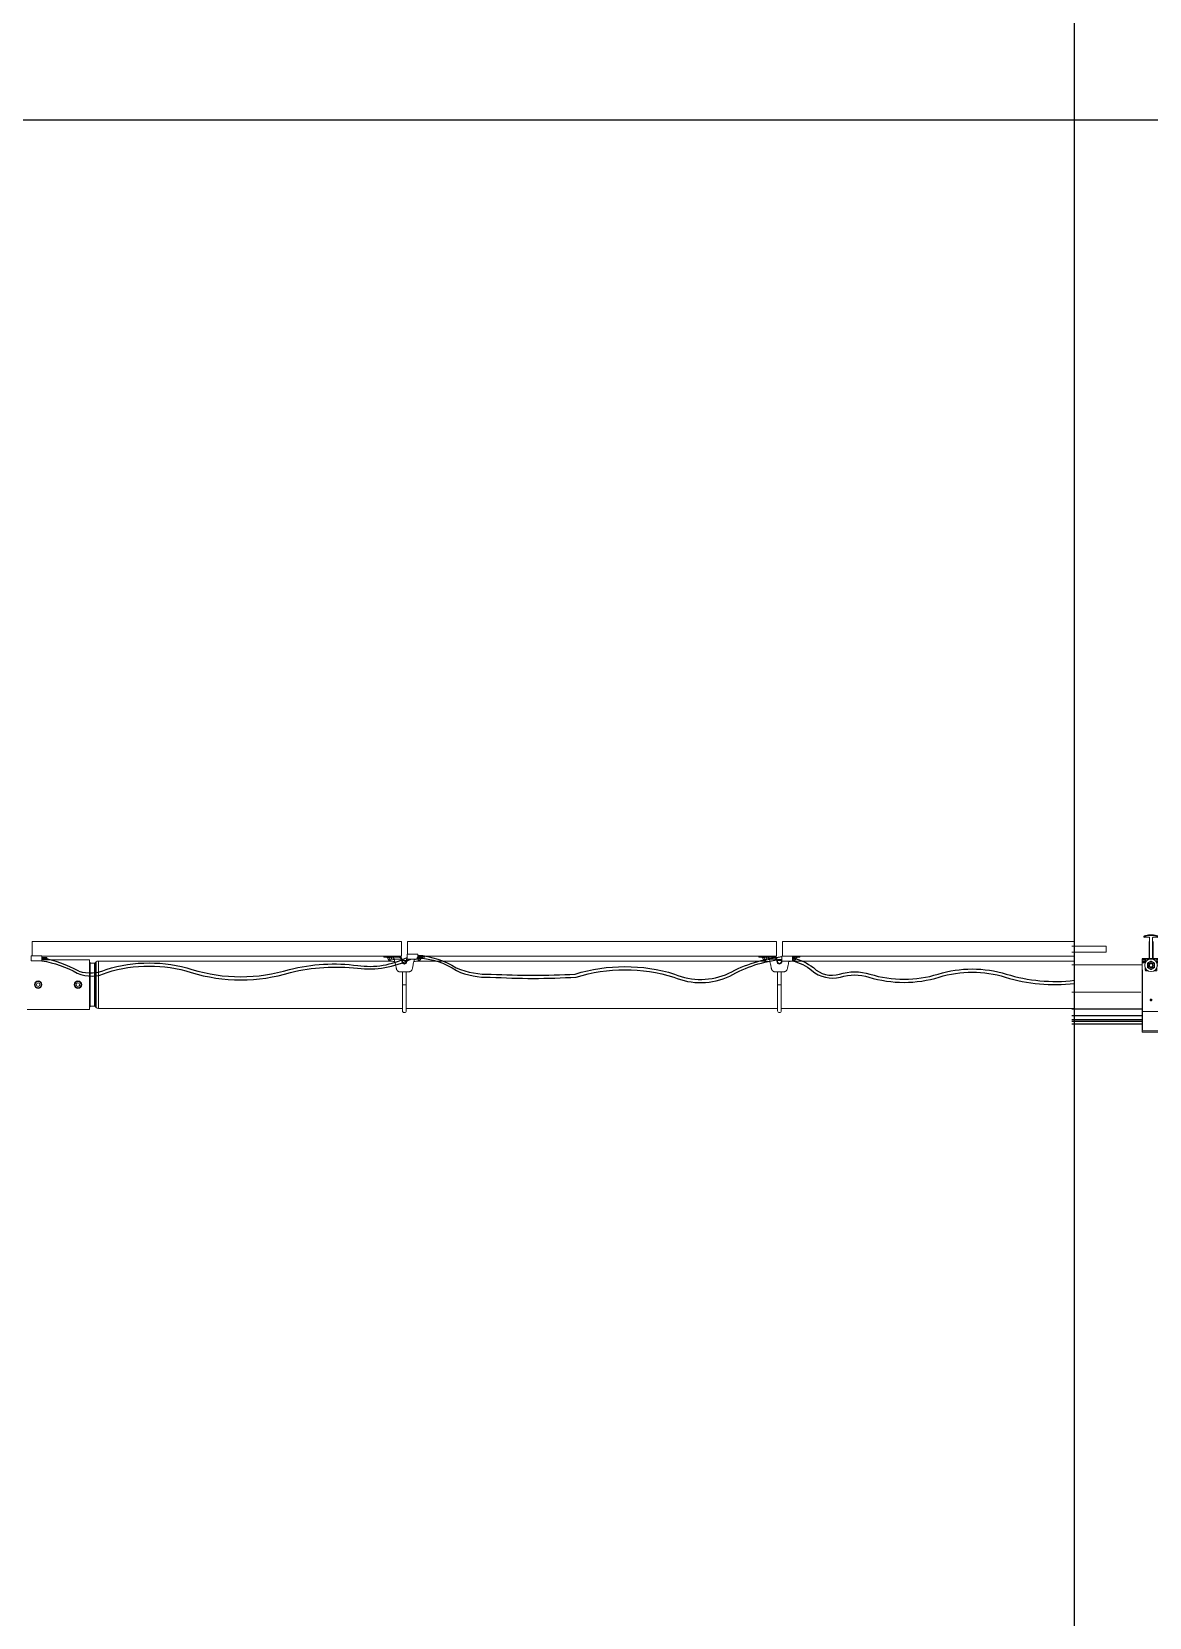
# Model space of a CAD drawing. Header units: feet. Extents: x 0.3 to 98.5, y -18.6 to 31.5.
# Drawn here: x 61.9 to 67.08, y -8.19 to -0.84 of the extents above; entities that cross this region are included whole.
import ezdxf

# ---------------------------------------------------------------- set-up
doc = ezdxf.new("R2010")
doc.units = ezdxf.units.FT
doc.header["$MEASUREMENT"] = 0
for name, color, linetype in [('ATI CENTER SUPPORT', 7, 'Continuous'), ('DC FEEEDERS', 1, 'Continuous'), ('DC STRING CABLES', 30, 'Continuous'), ('E-DETL', 1, 'Continuous'), ('S-TRACKER TABLE', 252, 'Continuous'), ('STRINGS', 30, 'Continuous')]:
    doc.layers.add(name, color=color, linetype=linetype)
doc.layers.add('G-NPLT', color=67, linetype='Continuous', plot=False)

# ---------------------------------------------------------------- blocks, each defined once
blk = doc.blocks.new('CLAMP')
at = {"color": 3, "linetype": 'Continuous', "lineweight": 15}
for p, q in [((-0.0144, 0.1299), (-0.0144, 0.1287)), ((-0.0048, 0.1326), (-0.0142, 0.1302)), ((-0.0048, 0.1315), (-0.0142, 0.129)), ((-0.0142, 0.1302), (-0.0142, 0.129)), ((-0.0048, 0.1326), (-0.0048, 0.1315)), ((0.0048, 0.1326), (-0.0048, 0.1326)), ((0.0048, 0.1315), (-0.0048, 0.1315)), ((0.0048, 0.1326), (0.0048, 0.1315)), ((0.0142, 0.1302), (0.0048, 0.1326)), ((0.0142, 0.129), (0.0048, 0.1315)), ((0.0142, 0.1302), (0.0142, 0.129)), ((0.0144, 0.1299), (0.0144, 0.1287)), ((-0.0131, 0.1275), (-0.004, 0.1275)), ((-0.0032, 0.1267), (-0.0032, 0.091)), ((0.0032, 0.1242), (0.0032, 0.1267)), ((0.0032, 0.091), (0.0032, 0.1242)), ((0.004, 0.1275), (0.0131, 0.1275)), ((-0.0182, 0.0808), (-0.0182, 0.0839)), ((-0.0182, 0.0782), (-0.0182, 0.0808)), ((-0.0182, 0.0808), (-0.0117, 0.0808)), ((-0.0182, 0.0782), (-0.0182, 0.0778)), ((-0.0182, 0.0782), (-0.0117, 0.0782)), ((-0.0182, 0.0778), (-0.0182, 0.0758)), ((-0.0117, 0.0778), (-0.0182, 0.0778)), ((-0.0182, 0.0758), (-0.0182, -0.0236)), ((-0.0117, 0.0758), (-0.0182, 0.0758)), ((-0.0117, 0.0828), (-0.0117, 0.0821)), ((-0.0117, 0.0821), (-0.0117, 0.0755)), ((-0.0117, 0.0652), (-0.0117, 0.0605)), ((-0.0072, 0.0839), (-0.0102, 0.0837)), ((-0.0102, 0.0839), (-0.0102, 0.0837)), ((-0.0036, 0.0766), (-0.0072, 0.0745)), ((-0.0072, 0.0704), (-0.0072, 0.0745)), ((-0.0072, 0.0662), (-0.0072, 0.0704)), ((-0.0072, 0.0662), (-0.0036, 0.0642)), ((-0.0035, 0.0851), (-0.0049, 0.0851)), ((-0.0035, 0.0851), (-0.0049, 0.0851)), ((-0.0049, 0.0848), (-0.0041, 0.0848)), ((-0.0041, 0.0841), (-0.0049, 0.084)), ((-0.0041, 0.0848), (-0.0041, 0.0841)), ((-0.0032, 0.0921), (-0.0037, 0.0916)), ((-0.0037, 0.0916), (-0.0037, 0.0905)), ((-0.0037, 0.0916), (-0.0037, 0.0916)), ((-0.0032, 0.091), (-0.0037, 0.0905)), ((-0.0037, 0.0905), (-0.0032, 0.09)), ((0, 0.0787), (-0.0036, 0.0766)), ((-0.0032, 0.09), (-0.0032, 0.0851)), ((0.0036, 0.0766), (0, 0.0787)), ((0.0032, 0.0921), (0.0037, 0.0916)), ((0.0032, 0.091), (0.0037, 0.0905)), ((0.0037, 0.0905), (0.0032, 0.09)), ((0.0032, 0.0839), (0.0032, 0.09)), ((0.0072, 0.0745), (0.0036, 0.0766)), ((0.0036, 0.0642), (0.0072, 0.0662)), ((0.0037, 0.0916), (0.0037, 0.0905)), ((0.0037, 0.0916), (0.0037, 0.0916)), ((0.0102, 0.0837), (0.0072, 0.0839)), ((0.0072, 0.0704), (0.0072, 0.0745)), ((0.0072, 0.0662), (0.0072, 0.0704)), ((0.0102, 0.0839), (0.0102, 0.0837)), ((0.0117, 0.0828), (0.0117, 0.0821)), ((0.0117, 0.0755), (0.0117, 0.0821)), ((0.0117, 0.0808), (0.0182, 0.0808)), ((0.0117, 0.0782), (0.0182, 0.0782)), ((0.0182, 0.0778), (0.0117, 0.0778)), ((0.0182, 0.0758), (0.0117, 0.0758)), ((0.0117, 0.0605), (0.0117, 0.0652)), ((0.0182, 0.0808), (0.0182, 0.0839)), ((0.0182, 0.0782), (0.0182, 0.0808)), ((0.0182, 0.0782), (0.0182, 0.0778)), ((0.0182, 0.0778), (0.0182, 0.0758)), ((0.0182, 0.0758), (0.0182, -0.0236)), ((-0.0101, 0.0589), (-0.0056, 0.0589)), ((-0.0036, 0.0642), (0, 0.0621)), ((0, 0.0621), (0.0036, 0.0642)), ((0.0056, 0.0589), (0.0101, 0.0589)), ((0.0182, -0.0236), (-0.0182, -0.0236)), ((-0.0182, -0.0633), (-0.0182, -0.0236)), ((0.0182, -0.0633), (0.0182, -0.0236)), ((0.0182, -0.0633), (-0.0182, -0.0633)), ((-0.0182, -0.0657), (-0.0182, -0.0633)), ((0.0182, -0.0657), (0.0182, -0.0633)), ((0.0182, -0.0657), (-0.0182, -0.0657))]:
    blk.add_line(p, q, dxfattribs=at)
at = {"color": 3}
for p, q in [((-0.0182, 0.0839), (0.0182, 0.0839)), ((-0.0182, 0.0612), (-0.0182, -0.0612))]:
    blk.add_line(p, q, dxfattribs=at)
at = {"color": 3, "linetype": 'Continuous', "lineweight": 15}
for radius in [0.0128, 0.0048, 0.0036]:
    blk.add_circle((0, 0.0704), radius, dxfattribs=at)
at = {"color": 3}
blk.add_circle((0, 0), 0.00147, dxfattribs=at)
at = {"color": 3, "linetype": 'Continuous', "lineweight": 15}
for centre, radius, start, end in [((-0.0141, 0.1299), 0.0003, 104.672, 179.9818), ((0.0141, 0.1299), 0.0003, 0.0182, 75.328), ((-0.0141, 0.1287), 0.0003, 104.672, 179.9818), ((-0.0131, 0.1287), 0.00128, 180.0273, 270.0273), ((-0.004, 0.1267), 0.000799, 0.0273, 90.0273), ((0.004, 0.1267), 0.000799, 89.9727, 179.9727), ((0.0131, 0.1287), 0.00128, 269.9727, 359.9727), ((0.0141, 0.1287), 0.0003, 0.0182, 75.328), ((-0.0103, 0.0829), 0.00139, 133.1103, 183.5333), ((-0.0101, 0.0821), 0.0016, 93.3224, 179.9748), ((0, 0.0704), 0.00719, 120, 180), ((0, 0.0704), 0.00719, 180, 240), ((-0.0042, 0.0851), 0.00101, 273.3224, 359.9748), ((0, 0.0704), 0.00719, 60, 120), ((0, 0.0704), 0.00719, 0, 60), ((0, 0.0704), 0.00719, 300, 0), ((0.0101, 0.0821), 0.0016, 0.0252, 86.6776), ((0.0102, 0.0828), 0.00154, 359.0792, 44.4283), ((-0.0101, 0.0605), 0.0016, 180.0273, 270.0273), ((0, 0.0704), 0.00719, 240, 300), ((0.0101, 0.0605), 0.0016, 269.9727, 359.9727)]:
    blk.add_arc(centre, radius, start, end, dxfattribs=at)
blk.add_ellipse((-0.0042, 0.0859), major_axis=(0, 0.00107), ratio=0.942202, start_param=3.200091, end_param=4.712389, dxfattribs=at)
blk = doc.blocks.new('*U20')
at = {"color": 1}
blk.add_line((-0.5005, 0.0354), (-0.5005, 0), dxfattribs=at)
at = {"color": 2}
for p, q in [((-0.5, 0.0354), (-0.5, 0)), ((0.545, 0.0354), (0.545, 0))]:
    blk.add_line(p, q, dxfattribs=at)
at = {"color": 1, "extrusion": (1, 0, 0), "const_width": 1.9558, "elevation": -0.5005}
blk.add_lwpolyline([(0, 0), (0.0354, 0)], dxfattribs=at)
at = {"color": 2, "extrusion": (1, 0, 0), "const_width": 1.9558, "elevation": -0.5005}
blk.add_lwpolyline([(0, 0), (0.0354, 0)], dxfattribs=at)
at = {"color": 1, "extrusion": (0, -1, 0), "const_width": 1.9558, "elevation": -0.0354}
blk.add_lwpolyline([(-0.5, 0), (0.545, 0)], dxfattribs=at)
at = {"color": 2, "extrusion": (-1, 0, 0), "const_width": 1.9558, "elevation": -0.5455}
blk.add_lwpolyline([(0, 0), (-0.0354, 0)], dxfattribs=at)
at = {"color": 1, "extrusion": (0, 1, 0), "const_width": 1.9558}
blk.add_lwpolyline([(0.5, 0), (-0.545, 0)], dxfattribs=at)
blk.add_blockref('CLAMP', (-0.5037, -0.0839))
at = {"xscale": -1}
blk.add_blockref('CLAMP', (0.5487, -0.0839), dxfattribs=at)

msp = doc.modelspace()

# ---------------------------------------------------------------- linework, layer by layer
at = {"color": 2}
msp.add_line((67.08071, -5.05703), (67.08071, -5.13747), dxfattribs=at)
at = {"color": 1, "extrusion": (0, -1, 0), "const_width": 4.44955, "elevation": 5.05703}
msp.add_lwpolyline([(66.73364, 0), (67.08071, 0)], dxfattribs=at)
at = {"color": 1, "extrusion": (0, 1, 0), "const_width": 4.44955, "elevation": -5.13747}
msp.add_lwpolyline([(-66.73364, 0), (-67.08071, 0)], dxfattribs=at)
at = {"layer": 'ATI CENTER SUPPORT', "color": 8, "linetype": 'Continuous', "lineweight": 15}
for p, q in [((66.72232, -5.16539), (67.04548, -5.16539)), ((66.72232, -5.29203), (67.04228, -5.29203))]:
    msp.add_line(p, q, dxfattribs=at)
msp.add_lwpolyline([(66.72232, -5.07978), (66.88051, -5.07978), (66.88051, -5.10746), (66.72232, -5.10746)], dxfattribs=at)
at = {"layer": 'DC FEEEDERS'}
for points in [[(67.04808, -5.37217), (66.72232, -5.37217)], [(67.04808, -5.42819), (66.72232, -5.42819)]]:
    msp.add_lwpolyline(points, dxfattribs=at)
at = {"layer": 'DC STRING CABLES', "flags": 128}
for points in [[(66.72232, -5.40114), (67.04808, -5.40114)], [(66.72232, -5.42005), (67.04808, -5.42005)], [(66.72232, -5.43896), (67.04808, -5.43896)]]:
    msp.add_lwpolyline(points, dxfattribs=at)
at = {"layer": 'E-DETL', "color": 10, "linetype": 'Continuous', "lineweight": 0}
for points in [[(61.89406, -5.12463), (61.94368, -5.12463), (61.94368, -5.1473), (61.89406, -5.1473)], [(63.63829, -5.11619), (63.68791, -5.11619), (63.68791, -5.13886), (63.63829, -5.13886)], [(65.37617, -5.12616), (65.42579, -5.12616), (65.42579, -5.14884), (65.37617, -5.14884)]]:
    msp.add_lwpolyline(points, close=True, dxfattribs=at)
at = {"layer": 'G-NPLT'}
msp.add_line((88.37485, -1.24799), (45.09242, -1.24799), dxfattribs=at)
msp.add_lwpolyline([(66.73364, -12.80943), (66.73364, 10.31345)], dxfattribs=at)
at = {"layer": 'S-TRACKER TABLE', "linetype": 'Continuous', "lineweight": 15}
for p, q in [((61.89957, -5.05703), (61.89957, -5.12463)), ((61.89957, -5.05703), (63.61183, -5.05703)), ((63.61183, -5.05703), (63.61183, -5.12608)), ((63.63945, -5.05703), (65.3517, -5.05703)), ((63.63945, -5.05703), (63.63945, -5.11619)), ((65.3517, -5.05703), (65.3517, -5.12608)), ((65.37932, -5.05703), (66.73364, -5.05703)), ((65.37932, -5.05703), (65.37932, -5.12608)), ((63.61183, -5.12608), (61.94368, -5.12608)), ((61.94368, -5.13229), (61.96689, -5.13229)), ((61.94368, -5.13816), (61.96689, -5.13816)), ((62.1642, -5.14334), (61.94368, -5.14334)), ((61.94531, -5.13816), (61.94531, -5.13229)), ((61.96689, -5.13816), (61.96689, -5.13229)), ((62.1642, -5.14334), (62.1642, -5.3729)), ((63.5307, -5.12972), (63.5307, -5.12659)), ((63.5307, -5.12659), (63.59823, -5.12659)), ((63.59823, -5.12972), (63.5307, -5.12972)), ((63.53934, -5.12659), (63.53934, -5.12972)), ((63.56786, -5.13995), (63.55818, -5.1394)), ((63.57913, -5.13995), (63.56786, -5.13995)), ((63.57926, -5.14047), (63.57935, -5.1405)), ((63.61177, -5.14036), (63.61513, -5.15455)), ((63.6232, -5.14631), (63.62256, -5.14629)), ((63.63615, -5.15455), (63.63951, -5.14036)), ((63.68342, -5.13995), (63.67194, -5.13995)), ((63.6931, -5.1394), (63.68342, -5.13995)), ((65.3517, -5.12608), (63.68791, -5.12608)), ((63.68791, -5.12659), (63.72057, -5.12659)), ((63.68791, -5.12972), (63.72057, -5.12972)), ((63.71194, -5.12972), (63.71194, -5.12659)), ((63.72057, -5.12659), (63.72057, -5.12972)), ((65.27058, -5.12972), (65.27058, -5.12659)), ((65.27058, -5.12659), (65.3381, -5.12659)), ((65.3381, -5.12972), (65.27058, -5.12972)), ((65.27921, -5.12659), (65.27921, -5.12972)), ((65.30773, -5.13995), (65.29805, -5.1394)), ((65.319, -5.13995), (65.30773, -5.13995)), ((65.31914, -5.14047), (65.31923, -5.1405)), ((65.35164, -5.14036), (65.355, -5.15455)), ((65.36307, -5.14631), (65.36244, -5.14629)), ((66.73364, -5.12608), (65.37932, -5.12608)), ((65.42579, -5.12659), (65.46045, -5.12659)), ((65.42579, -5.12972), (65.46045, -5.12972)), ((65.43297, -5.1394), (65.42579, -5.13981)), ((65.45182, -5.12972), (65.45182, -5.12659)), ((65.46045, -5.12659), (65.46045, -5.12972)), ((62.16744, -5.15551), (62.1642, -5.15551)), ((62.16744, -5.15551), (62.16744, -5.36082)), ((62.18782, -5.15887), (62.16744, -5.15887)), ((62.18782, -5.15887), (62.18782, -5.35737)), ((62.19631, -5.15265), (62.19169, -5.15727)), ((62.19169, -5.15727), (62.19169, -5.35897)), ((62.19631, -5.15265), (62.19631, -5.36359)), ((63.56169, -5.14851), (62.20629, -5.14851)), ((62.20629, -5.14851), (62.20629, -5.36772)), ((63.61701, -5.19877), (63.61701, -5.37894)), ((63.62521, -5.16251), (63.62607, -5.16251)), ((63.63427, -5.37894), (63.63427, -5.19877)), ((65.30157, -5.14851), (63.68957, -5.14851)), ((65.35688, -5.19877), (65.35688, -5.37894)), ((65.36508, -5.16251), (65.36594, -5.16251)), ((65.37414, -5.37894), (65.37414, -5.19877)), ((65.37602, -5.15455), (65.37738, -5.14884)), ((66.73364, -5.14851), (65.42944, -5.14851)), ((63.61701, -5.25812), (63.63427, -5.25812)), ((65.35688, -5.25812), (65.37414, -5.25812)), ((62.1642, -5.36082), (62.16744, -5.36082)), ((62.16744, -5.35737), (62.18782, -5.35737)), ((62.19169, -5.35897), (62.19631, -5.36359)), ((62.20629, -5.36772), (63.61701, -5.36772)), ((63.63427, -5.36772), (65.35688, -5.36772)), ((65.37414, -5.36772), (66.73364, -5.36772)), ((61.87584, -5.3729), (62.1642, -5.3729))]:
    msp.add_line(p, q, dxfattribs=at)
at = {"layer": 'S-TRACKER TABLE', "linetype": 'Continuous', "lineweight": 15, "flags": 128}
for points in [[(63.54929, -5.12972), (63.55076, -5.12989), (63.55219, -5.13041), (63.55355, -5.13125), (63.5548, -5.1324), (63.55592, -5.13383), (63.55687, -5.1355), (63.55763, -5.13737), (63.55818, -5.1394)], [(63.5659, -5.14903), (63.56554, -5.14899), (63.56406, -5.14858), (63.56267, -5.1478), (63.5614, -5.14667), (63.56028, -5.14522), (63.55936, -5.14349), (63.55865, -5.14153), (63.55818, -5.1394)], [(63.55889, -5.12972), (63.5604, -5.1299), (63.56187, -5.13045), (63.56327, -5.13135), (63.56454, -5.13257), (63.56566, -5.13409), (63.56661, -5.13586), (63.56734, -5.13783), (63.56786, -5.13995)], [(63.67143, -5.14059), (63.67167, -5.14047), (63.67051, -5.14033), (63.66458, -5.13987), (63.65874, -5.13951), (63.65322, -5.13981), (63.64774, -5.14012), (63.64351, -5.14004), (63.63951, -5.14036)], [(63.69239, -5.12972), (63.69088, -5.1299), (63.6894, -5.13045), (63.68801, -5.13135), (63.68674, -5.13257), (63.68561, -5.13409), (63.68467, -5.13586), (63.68393, -5.13783), (63.68342, -5.13995)], [(63.6931, -5.1394), (63.69263, -5.14153), (63.69192, -5.14349), (63.69099, -5.14522), (63.68988, -5.14667), (63.68861, -5.1478), (63.68721, -5.14858), (63.68574, -5.14899), (63.68538, -5.14903)], [(63.70199, -5.12972), (63.70052, -5.12989), (63.69909, -5.13041), (63.69773, -5.13125), (63.69647, -5.1324), (63.69536, -5.13383), (63.69441, -5.1355), (63.69365, -5.13737), (63.6931, -5.1394)], [(65.28916, -5.12972), (65.29063, -5.12989), (65.29206, -5.13041), (65.29342, -5.13125), (65.29468, -5.1324), (65.29579, -5.13383), (65.29674, -5.1355), (65.2975, -5.13737), (65.29805, -5.1394)], [(65.30577, -5.14903), (65.30541, -5.14899), (65.30394, -5.14858), (65.30254, -5.1478), (65.30127, -5.14667), (65.30016, -5.14522), (65.29923, -5.14349), (65.29852, -5.14153), (65.29805, -5.1394)], [(65.29876, -5.12972), (65.30028, -5.1299), (65.30175, -5.13045), (65.30314, -5.13135), (65.30441, -5.13257), (65.30554, -5.13409), (65.30648, -5.13586), (65.30722, -5.13783), (65.30773, -5.13995)], [(65.43297, -5.1394), (65.4325, -5.14153), (65.43179, -5.14349), (65.43087, -5.14522), (65.42975, -5.14667), (65.42848, -5.1478), (65.42709, -5.14858), (65.42561, -5.14899), (65.42526, -5.14903)], [(65.43226, -5.12972), (65.43075, -5.1299), (65.42928, -5.13045), (65.42789, -5.13135), (65.42661, -5.13257), (65.42579, -5.13367)], [(65.44186, -5.12972), (65.44039, -5.12989), (65.43896, -5.13041), (65.4376, -5.13125), (65.43635, -5.1324), (65.43523, -5.13383), (65.43428, -5.1355), (65.43352, -5.13737), (65.43297, -5.1394)]]:
    msp.add_lwpolyline(points, dxfattribs=at)
at = {"layer": 'S-TRACKER TABLE', "linetype": 'Continuous', "lineweight": 15}
for centre, radius in [((61.92683, -5.25812), 0.01756), ((61.92683, -5.25812), 0.01752), ((61.92683, -5.25812), 0.01504), ((61.92683, -5.25812), 0.01435), ((61.92683, -5.25812), 0.0082), ((62.11117, -5.25812), 0.01756), ((62.11117, -5.25812), 0.01752), ((62.11117, -5.25812), 0.01504), ((62.11117, -5.25812), 0.01435), ((62.11117, -5.25812), 0.0082)]:
    msp.add_circle(centre, radius, dxfattribs=at)
for centre, radius, start, end in [((63.53742, -5.14353), 0.01381, 18.463751, 89.999955), ((63.5636, -5.13479), 0.01379, 198.469337, 224.484565), ((63.56579, -5.14353), 0.01381, 12.799194, 89.962831), ((63.68527, -5.14353), 0.01381, 160.261941, 167.652877), ((63.71385, -5.14353), 0.01381, 90.000045, 161.536249), ((65.2773, -5.14353), 0.01381, 18.463751, 89.999955), ((65.30348, -5.13479), 0.01379, 198.469337, 224.484565), ((65.30566, -5.14353), 0.01381, 12.799194, 89.962831), ((65.45373, -5.14353), 0.01381, 90.000045, 161.536249), ((62.18782, -5.15339), 0.00548, 270, 315), ((62.20629, -5.16263), 0.01411, 90, 135), ((63.62521, -5.15216), 0.01036, 193.343638, 270), ((63.62607, -5.15216), 0.01036, 270, 346.656362), ((65.36508, -5.15216), 0.01036, 193.343638, 270), ((65.36594, -5.15216), 0.01036, 270, 346.656362), ((62.18782, -5.36285), 0.00548, 45, 90), ((62.20629, -5.35361), 0.01411, 225, 270), ((63.62564, -5.37894), 0.00863, 180, 0), ((65.36551, -5.37894), 0.00863, 180, 0)]:
    msp.add_arc(centre, radius, start, end, dxfattribs=at)
for centre, major_axis, start_param, end_param in [((63.59407, -5.26169), (0.13272, -0.08454), 2.0782169, 2.1605328), ((63.65721, -5.26169), (0.13272, 0.08454), 0.9810599, 1.0650283), ((65.33394, -5.26169), (0.13272, -0.08454), 2.0782169, 2.1605328)]:
    msp.add_ellipse(centre, major_axis=major_axis, ratio=0.6774366, start_param=start_param, end_param=end_param, dxfattribs=at)
for points, knots in [([(63.55818, -5.1394), (63.55728, -5.13938), (63.55546, -5.13935), (63.55364, -5.1393), (63.55216, -5.13925), (63.55108, -5.13921), (63.55057, -5.13917), (63.55053, -5.13916), (63.55052, -5.13915)], [0, 0, 0, 0, 0.195135, 0.3956774, 0.5110493, 0.7108332, 0.9164585, 1, 1, 1, 1]), ([(63.55057, -5.13914), (63.55072, -5.13961), (63.55112, -5.1408), (63.55174, -5.14198), (63.55225, -5.14261), (63.55229, -5.14266)], [0, 0, 0, 0, 0.3787105, 0.9533114, 1, 1, 1, 1]), ([(63.55077, -5.13976), (63.55079, -5.13987), (63.55085, -5.14007), (63.55094, -5.14024), (63.55099, -5.14032)], [0, 0, 0, 0, 0.5691339, 1, 1, 1, 1]), ([(63.55229, -5.14266), (63.55268, -5.14318), (63.55346, -5.14423), (63.55488, -5.14553), (63.55636, -5.14658), (63.5578, -5.14735), (63.5591, -5.14787), (63.56022, -5.14821), (63.56117, -5.14843), (63.56215, -5.1486), (63.56339, -5.14878), (63.56468, -5.14893), (63.56568, -5.14901), (63.56594, -5.14903)], [0, 0, 0, 0, 0.1061564, 0.2145956, 0.3147609, 0.4055424, 0.484657, 0.5513085, 0.6148671, 0.6898392, 0.8041511, 0.9480646, 1, 1, 1, 1]), ([(63.61177, -5.14036), (63.61177, -5.14036), (63.61048, -5.14009), (63.60764, -5.14001), (63.60266, -5.14022), (63.59748, -5.13973), (63.59174, -5.13933), (63.5864, -5.13994), (63.58285, -5.14025), (63.58068, -5.14032), (63.57958, -5.14037), (63.57913, -5.14041), (63.57926, -5.14047), (63.57926, -5.14047)], [0, 0, 0, 0, 0.0000004, 0.1280829, 0.2562085, 0.4330754, 0.6110469, 0.7869616, 0.8749106, 0.9189168, 0.9628947, 0.9992572, 1, 1, 1, 1]), ([(63.57928, -5.14052), (63.5801, -5.14414), (63.58175, -5.15141), (63.58404, -5.16184), (63.58591, -5.17072), (63.58736, -5.17769), (63.58834, -5.18292), (63.58928, -5.18698), (63.59071, -5.1897), (63.59197, -5.19151), (63.59321, -5.19292), (63.59445, -5.1941), (63.59578, -5.19513), (63.59698, -5.19592), (63.5983, -5.19666), (63.59948, -5.19721), (63.60037, -5.19756), (63.60122, -5.19786), (63.60227, -5.19818), (63.6037, -5.19851), (63.60518, -5.19872), (63.60635, -5.19881), (63.60791, -5.19885), (63.61001, -5.19882), (63.61235, -5.1988), (63.61401, -5.19879), (63.61441, -5.19879)], [0, 0, 0, 0, 0.1191455, 0.2395692, 0.3416781, 0.4094226, 0.4665065, 0.511747, 0.5410765, 0.5634036, 0.5816314, 0.6007559, 0.6216618, 0.6445601, 0.6641972, 0.6799347, 0.6870386, 0.6940834, 0.7093793, 0.7282331, 0.7706252, 0.8283763, 0.8851496, 0.9406055, 0.9854966, 1, 1, 1, 1]), ([(63.59823, -5.12659), (63.60016, -5.12678), (63.60402, -5.12716), (63.60912, -5.13012), (63.61304, -5.13437), (63.61425, -5.13793), (63.61483, -5.13966)], [0, 0, 0, 0, 0.2538362, 0.5077031, 0.7606847, 1, 1, 1, 1]), ([(63.59823, -5.12972), (63.5998, -5.12987), (63.60295, -5.13018), (63.60711, -5.13259), (63.61031, -5.13606), (63.61129, -5.13895), (63.61177, -5.14036)], [0, 0, 0, 0, 0.2539779, 0.5079863, 0.7611142, 1, 1, 1, 1]), ([(63.61483, -5.13966), (63.6154, -5.14202), (63.61646, -5.14647), (63.61766, -5.15179), (63.61865, -5.15559), (63.62029, -5.1576), (63.62176, -5.15854), (63.6226, -5.15886), (63.62269, -5.1589)], [0, 0, 0, 0, 0.3367818, 0.6354145, 0.7624353, 0.8746394, 0.9868176, 1, 1, 1, 1]), ([(63.61632, -5.14594), (63.61685, -5.14599), (63.6185, -5.14615), (63.62104, -5.14633), (63.62291, -5.14634), (63.62316, -5.14634)], [0, 0, 0, 0, 0.2915508, 0.9038663, 1, 1, 1, 1]), ([(63.63497, -5.1459), (63.63445, -5.14595), (63.63328, -5.14606), (63.63106, -5.1462), (63.62851, -5.14631), (63.62585, -5.14635), (63.62329, -5.14632), (63.62171, -5.14626), (63.62096, -5.14622)], [0, 0, 0, 0, 0.1429837, 0.3206296, 0.4976598, 0.6713217, 0.8443658, 1, 1, 1, 1]), ([(63.62316, -5.14634), (63.6245, -5.14636), (63.62741, -5.14641), (63.63168, -5.14623), (63.63393, -5.14604), (63.63496, -5.14595)], [0, 0, 0, 0, 0.3140238, 0.6863762, 1, 1, 1, 1]), ([(63.63644, -5.13966), (63.63625, -5.14045), (63.63514, -5.14509), (63.63414, -5.15056), (63.63242, -5.15592), (63.63084, -5.1577), (63.62891, -5.15892), (63.62748, -5.15918), (63.62676, -5.15931)], [0, 0, 0, 0, 0.1044081, 0.6100925, 0.713229, 0.8163814, 0.906958, 1, 1, 1, 1]), ([(63.63427, -5.19878), (63.63566, -5.19878), (63.63858, -5.1988), (63.6412, -5.1988), (63.64416, -5.19888), (63.6469, -5.19866), (63.64963, -5.19805), (63.65218, -5.1971), (63.65415, -5.19602), (63.65555, -5.19507), (63.65681, -5.19409), (63.6584, -5.19256), (63.66047, -5.18995), (63.66256, -5.1855), (63.66348, -5.17892), (63.66522, -5.17095), (63.66715, -5.16149), (63.66937, -5.15123), (63.67097, -5.14413), (63.67175, -5.14066)], [0, 0, 0, 0, 0.064094, 0.1348654, 0.1938275, 0.2414861, 0.2798768, 0.3113538, 0.338842, 0.3525788, 0.3695133, 0.3936895, 0.4253512, 0.4805564, 0.5552832, 0.646597, 0.754595, 0.8797714, 1, 1, 1, 1]), ([(63.68537, -5.14903), (63.68539, -5.14903), (63.68616, -5.14897), (63.68752, -5.14882), (63.68903, -5.14862), (63.6903, -5.14839), (63.6916, -5.14806), (63.69295, -5.14758), (63.69445, -5.14686), (63.69605, -5.14581), (63.69759, -5.14448), (63.69842, -5.1434), (63.69881, -5.14288)], [0, 0, 0, 0, 0.0033685, 0.1540689, 0.3103701, 0.4119451, 0.4922782, 0.5700827, 0.6618636, 0.7738021, 0.890622, 1, 1, 1, 1]), ([(63.70076, -5.13915), (63.70075, -5.13916), (63.70071, -5.13917), (63.7002, -5.13921), (63.69913, -5.13925), (63.69765, -5.1393), (63.69584, -5.13935), (63.69402, -5.13938), (63.6931, -5.1394)], [0, 0, 0, 0, 0.0835415, 0.2833245, 0.4889507, 0.6043226, 0.7994559, 1, 1, 1, 1]), ([(63.69881, -5.14288), (63.69889, -5.14279), (63.69949, -5.14207), (63.70017, -5.14081), (63.70056, -5.13958), (63.7007, -5.13914)], [0, 0, 0, 0, 0.083774, 0.667346, 1, 1, 1, 1]), ([(65.29805, -5.1394), (65.29715, -5.13938), (65.29533, -5.13935), (65.29351, -5.1393), (65.29203, -5.13925), (65.29096, -5.13921), (65.29045, -5.13917), (65.29041, -5.13916), (65.29039, -5.13915)], [0, 0, 0, 0, 0.195135, 0.3956774, 0.5110493, 0.7108332, 0.9164585, 1, 1, 1, 1]), ([(65.29044, -5.13914), (65.2906, -5.13961), (65.29099, -5.1408), (65.29162, -5.14198), (65.29213, -5.14261), (65.29216, -5.14266)], [0, 0, 0, 0, 0.3787105, 0.9533114, 1, 1, 1, 1]), ([(65.29064, -5.13976), (65.29067, -5.13987), (65.29072, -5.14007), (65.29082, -5.14024), (65.29086, -5.14032)], [0, 0, 0, 0, 0.5691339, 1, 1, 1, 1]), ([(65.29216, -5.14266), (65.29255, -5.14318), (65.29333, -5.14423), (65.29475, -5.14553), (65.29623, -5.14658), (65.29767, -5.14735), (65.29898, -5.14787), (65.30009, -5.14821), (65.30104, -5.14843), (65.30202, -5.1486), (65.30326, -5.14878), (65.30455, -5.14893), (65.30555, -5.14901), (65.30582, -5.14903)], [0, 0, 0, 0, 0.1061564, 0.2145956, 0.3147609, 0.4055424, 0.484657, 0.5513085, 0.6148671, 0.6898392, 0.8041511, 0.9480646, 1, 1, 1, 1]), ([(65.35164, -5.14036), (65.35164, -5.14036), (65.35035, -5.14009), (65.34751, -5.14001), (65.34254, -5.14022), (65.33736, -5.13973), (65.33161, -5.13933), (65.32628, -5.13994), (65.32272, -5.14025), (65.32055, -5.14032), (65.31945, -5.14037), (65.31901, -5.14041), (65.31913, -5.14047), (65.31914, -5.14047)], [0, 0, 0, 0, 0.0000004, 0.1280829, 0.2562085, 0.4330754, 0.6110469, 0.7869616, 0.8749106, 0.9189168, 0.9628947, 0.9992572, 1, 1, 1, 1]), ([(65.31915, -5.14052), (65.31997, -5.14414), (65.32163, -5.15141), (65.32391, -5.16184), (65.32578, -5.17072), (65.32723, -5.17769), (65.32821, -5.18292), (65.32916, -5.18698), (65.33058, -5.1897), (65.33185, -5.19151), (65.33308, -5.19292), (65.33433, -5.1941), (65.33565, -5.19513), (65.33686, -5.19592), (65.33817, -5.19666), (65.33936, -5.19721), (65.34024, -5.19756), (65.34109, -5.19786), (65.34215, -5.19818), (65.34358, -5.19851), (65.34505, -5.19872), (65.34623, -5.19881), (65.34778, -5.19885), (65.34989, -5.19882), (65.35223, -5.1988), (65.35388, -5.19879), (65.35428, -5.19879)], [0, 0, 0, 0, 0.1191455, 0.2395692, 0.3416781, 0.4094226, 0.4665065, 0.511747, 0.5410765, 0.5634036, 0.5816314, 0.6007559, 0.6216618, 0.6445601, 0.6641972, 0.6799347, 0.6870386, 0.6940834, 0.7093793, 0.7282331, 0.7706252, 0.8283763, 0.8851496, 0.9406055, 0.9854966, 1, 1, 1, 1]), ([(65.3381, -5.12659), (65.34003, -5.12678), (65.34389, -5.12716), (65.34899, -5.13012), (65.35292, -5.13437), (65.35412, -5.13793), (65.35471, -5.13966)], [0, 0, 0, 0, 0.2538362, 0.5077031, 0.7606847, 1, 1, 1, 1]), ([(65.3381, -5.12972), (65.33968, -5.12987), (65.34282, -5.13018), (65.34698, -5.13259), (65.35018, -5.13606), (65.35116, -5.13895), (65.35164, -5.14036)], [0, 0, 0, 0, 0.2539779, 0.5079863, 0.7611142, 1, 1, 1, 1]), ([(65.35471, -5.13966), (65.35527, -5.14202), (65.35633, -5.14647), (65.35754, -5.15179), (65.35853, -5.15559), (65.36016, -5.1576), (65.36163, -5.15854), (65.36247, -5.15886), (65.36256, -5.1589)], [0, 0, 0, 0, 0.3367818, 0.6354145, 0.7624353, 0.8746394, 0.9868176, 1, 1, 1, 1]), ([(65.35619, -5.14594), (65.35672, -5.14599), (65.35838, -5.14615), (65.36092, -5.14633), (65.36278, -5.14634), (65.36304, -5.14634)], [0, 0, 0, 0, 0.2915508, 0.9038663, 1, 1, 1, 1]), ([(65.37484, -5.1459), (65.37432, -5.14595), (65.37315, -5.14606), (65.37093, -5.1462), (65.36838, -5.14631), (65.36573, -5.14635), (65.36316, -5.14632), (65.36158, -5.14626), (65.36083, -5.14622)], [0, 0, 0, 0, 0.1429837, 0.3206296, 0.4976598, 0.6713217, 0.8443658, 1, 1, 1, 1]), ([(65.36304, -5.14634), (65.36437, -5.14636), (65.36729, -5.14641), (65.37155, -5.14623), (65.3738, -5.14604), (65.37483, -5.14595)], [0, 0, 0, 0, 0.3140238, 0.6863762, 1, 1, 1, 1]), ([(65.37632, -5.13966), (65.37613, -5.14045), (65.37502, -5.14509), (65.37402, -5.15056), (65.37229, -5.15592), (65.37071, -5.1577), (65.36878, -5.15892), (65.36736, -5.15918), (65.36664, -5.15931)], [0, 0, 0, 0, 0.1044081, 0.6100925, 0.713229, 0.8163814, 0.906958, 1, 1, 1, 1]), ([(65.42525, -5.14903), (65.42526, -5.14903), (65.42604, -5.14897), (65.42739, -5.14882), (65.4289, -5.14862), (65.43018, -5.14839), (65.43147, -5.14806), (65.43282, -5.14758), (65.43433, -5.14686), (65.43593, -5.14581), (65.43747, -5.14448), (65.43829, -5.1434), (65.43869, -5.14288)], [0, 0, 0, 0, 0.0033685, 0.1540689, 0.3103701, 0.4119451, 0.4922782, 0.5700827, 0.6618636, 0.7738021, 0.890622, 1, 1, 1, 1]), ([(65.44063, -5.13915), (65.44062, -5.13916), (65.44058, -5.13917), (65.44008, -5.13921), (65.43901, -5.13925), (65.43753, -5.1393), (65.43571, -5.13935), (65.4339, -5.13938), (65.43297, -5.1394)], [0, 0, 0, 0, 0.0835415, 0.2833245, 0.4889507, 0.6043226, 0.7994559, 1, 1, 1, 1]), ([(65.43869, -5.14288), (65.43876, -5.14279), (65.43936, -5.14207), (65.44004, -5.14081), (65.44043, -5.13958), (65.44058, -5.13914)], [0, 0, 0, 0, 0.083774, 0.667346, 1, 1, 1, 1]), ([(63.5659, -5.14903), (63.56739, -5.14917), (63.57181, -5.14959), (63.57708, -5.15028), (63.58088, -5.15105), (63.58169, -5.15122)], [0, 0, 0, 0, 0.2850875, 0.8466189, 1, 1, 1, 1]), ([(63.61441, -5.19879), (63.61463, -5.19879), (63.6155, -5.19878), (63.61636, -5.19878), (63.61701, -5.19879)], [0, 0, 0, 0, 0.2563614, 1, 1, 1, 1]), ([(63.62564, -5.19876), (63.6254, -5.19876), (63.6242, -5.19876), (63.62207, -5.19876), (63.61953, -5.19877), (63.61764, -5.19877), (63.61662, -5.19877), (63.61668, -5.19877), (63.6167, -5.19877)], [0, 0, 0, 0, 0.0501807, 0.253329, 0.4564772, 0.6711541, 0.8858312, 1, 1, 1, 1]), ([(63.62676, -5.15931), (63.62664, -5.15933), (63.62647, -5.15934), (63.6262, -5.15935), (63.62603, -5.15935), (63.62589, -5.15935), (63.62584, -5.15935), (63.62573, -5.15935), (63.62555, -5.15935), (63.6253, -5.15935), (63.62497, -5.15934), (63.62446, -5.15933), (63.62369, -5.15912), (63.62305, -5.15898), (63.62269, -5.1589)], [0, 0, 0, 0, 0.0887927, 0.1252666, 0.1981966, 0.211435, 0.2246733, 0.2379116, 0.290865, 0.3555315, 0.4202074, 0.5262634, 0.726626, 1, 1, 1, 1]), ([(63.63463, -5.19877), (63.63465, -5.19877), (63.63481, -5.19877), (63.63412, -5.19877), (63.63255, -5.19877), (63.63011, -5.19876), (63.62767, -5.19876), (63.62615, -5.19876), (63.62564, -5.19876)], [0, 0, 0, 0, 0.0333735, 0.2481059, 0.462839, 0.6775725, 0.8923058, 1, 1, 1, 1]), ([(63.66939, -5.15123), (63.66977, -5.15115), (63.67315, -5.15044), (63.67849, -5.14971), (63.68341, -5.14922), (63.68537, -5.14903)], [0, 0, 0, 0, 0.0711235, 0.6279397, 1, 1, 1, 1]), ([(65.30578, -5.14903), (65.30727, -5.14917), (65.31169, -5.14959), (65.31695, -5.15028), (65.32075, -5.15105), (65.32157, -5.15122)], [0, 0, 0, 0, 0.2850875, 0.8466189, 1, 1, 1, 1]), ([(65.35428, -5.19879), (65.3545, -5.19879), (65.35537, -5.19878), (65.35624, -5.19878), (65.35688, -5.19879)], [0, 0, 0, 0, 0.2563614, 1, 1, 1, 1]), ([(65.36551, -5.19876), (65.36528, -5.19876), (65.36408, -5.19876), (65.36194, -5.19876), (65.3594, -5.19877), (65.35751, -5.19877), (65.35649, -5.19877), (65.35656, -5.19877), (65.35658, -5.19877)], [0, 0, 0, 0, 0.0501807, 0.253329, 0.4564772, 0.6711541, 0.8858312, 1, 1, 1, 1]), ([(65.36664, -5.15931), (65.36651, -5.15933), (65.36634, -5.15934), (65.36607, -5.15935), (65.3659, -5.15935), (65.36577, -5.15935), (65.36571, -5.15935), (65.3656, -5.15935), (65.36542, -5.15935), (65.36517, -5.15935), (65.36485, -5.15934), (65.36434, -5.15933), (65.36356, -5.15912), (65.36293, -5.15898), (65.36256, -5.1589)], [0, 0, 0, 0, 0.0887927, 0.1252666, 0.1981966, 0.211435, 0.2246733, 0.2379116, 0.290865, 0.3555315, 0.4202074, 0.5262634, 0.726626, 1, 1, 1, 1]), ([(65.37451, -5.19877), (65.37453, -5.19877), (65.37469, -5.19877), (65.37399, -5.19877), (65.37243, -5.19877), (65.36998, -5.19876), (65.36755, -5.19876), (65.36602, -5.19876), (65.36551, -5.19876)], [0, 0, 0, 0, 0.0333735, 0.2481059, 0.462839, 0.6775725, 0.8923058, 1, 1, 1, 1]), ([(65.37414, -5.19878), (65.37553, -5.19878), (65.37845, -5.1988), (65.38107, -5.1988), (65.38404, -5.19888), (65.38678, -5.19866), (65.3895, -5.19805), (65.39205, -5.1971), (65.39403, -5.19602), (65.39542, -5.19507), (65.39668, -5.19409), (65.39827, -5.19256), (65.40035, -5.18995), (65.40243, -5.1855), (65.40335, -5.17892), (65.40509, -5.17095), (65.40702, -5.16149), (65.40865, -5.15397), (65.40962, -5.14959), (65.40979, -5.14884)], [0, 0, 0, 0, 0.064094, 0.1348654, 0.19382749, 0.24148614, 0.27987681, 0.31135379, 0.33884198, 0.35257875, 0.36951329, 0.39368947, 0.42535125, 0.48055635, 0.5552832, 0.646597, 0.754595, 0.87977143, 0.90575023, 0.90575023, 0.90575023, 0.90575023]), ([(65.40926, -5.15123), (65.40964, -5.15115), (65.41302, -5.15044), (65.41836, -5.14971), (65.42328, -5.14922), (65.42525, -5.14903)], [0, 0, 0, 0, 0.0711235, 0.6279397, 1, 1, 1, 1])]:
    msp.add_open_spline(points, degree=3, knots=knots, dxfattribs=at)
for points in [[(63.63644, -5.13966), (63.63698, -5.13809), (63.63752, -5.13653), (63.63829, -5.13509)], [(63.63951, -5.14036), (63.63968, -5.13986), (63.63986, -5.13936), (63.64004, -5.13886)]]:
    msp.add_open_spline(points, degree=3, dxfattribs=at)
at = {"layer": 'STRINGS'}
for points in [[(62.11505, -5.19495, 0.0632594), (61.94368, -5.13263, 0.0632594)], [(61.94368, -5.14697, -0.0850707), (62.10835, -5.20427, 0.2184892), (62.24673, -5.20096, -0.1509466), (62.63606, -5.20096, 0.1509466), (63.09732, -5.20096, -0.0881674), (63.40851, -5.18188, 0.144391), (63.65555, -5.13886)], [(62.11505, -5.19495, 0.1854745), (62.24241, -5.18699, -0.1509466), (62.64038, -5.18699, 0.1509466), (63.09301, -5.18699, -0.0944276), (63.4097, -5.16927, 0.1493492), (63.63829, -5.13205)], [(63.68791, -5.12039, -0.111716), (63.86655, -5.17954, 0.1148919), (64.02868, -5.20882, 0.0264069), (64.41802, -5.20882, -0.1509466), (64.87928, -5.20882, 0.212445), (65.13022, -5.20519, -0.0952937), (65.37617, -5.12794)], [(63.68791, -5.13422, -0.1453626), (63.86773, -5.19277, 0.1221936), (64.02437, -5.22278, 0.0296519), (64.42233, -5.22278, -0.1509466), (64.87496, -5.22278, 0.213825), (65.13589, -5.21795, -0.1022132), (65.37617, -5.13971)], [(65.42579, -5.13389, -0.1077055), (65.5229, -5.17885, 0.2836232), (65.6442, -5.20882, -0.1509466), (65.78528, -5.20882, 0.1509466), (66.1019, -5.20882, -0.1509466), (66.41774, -5.20882, 0.1045623), (66.73364, -5.23773, 0.1045623)], [(65.42579, -5.14673, -0.1101155), (65.51584, -5.19225, 0.2410217), (65.64851, -5.22278, -0.1509466), (65.78096, -5.22278, 0.1509466), (66.10621, -5.22278, -0.1509466), (66.41343, -5.22278, 0.1040063), (66.73364, -5.25244, 0.1040063)]]:
    msp.add_lwpolyline(points, format="xyb", dxfattribs=at)

# ---------------------------------------------------------------- block references
at = {"xscale": -2.275051939133412, "yscale": 2.275051939133412, "zscale": 2.275051939133412}
msp.add_blockref('CLAMP', (67.08916, -5.32837), dxfattribs=at)
at = {"layer": 'ATI CENTER SUPPORT', "color": 8, "linetype": 'Continuous', "lineweight": 15, "xscale": 2.275051939133412, "yscale": 2.275051939133412, "zscale": 2.275051939133412}
msp.add_blockref('*U20', (68.23553, -5.13747), dxfattribs=at)

doc.saveas('drawing.dxf')
